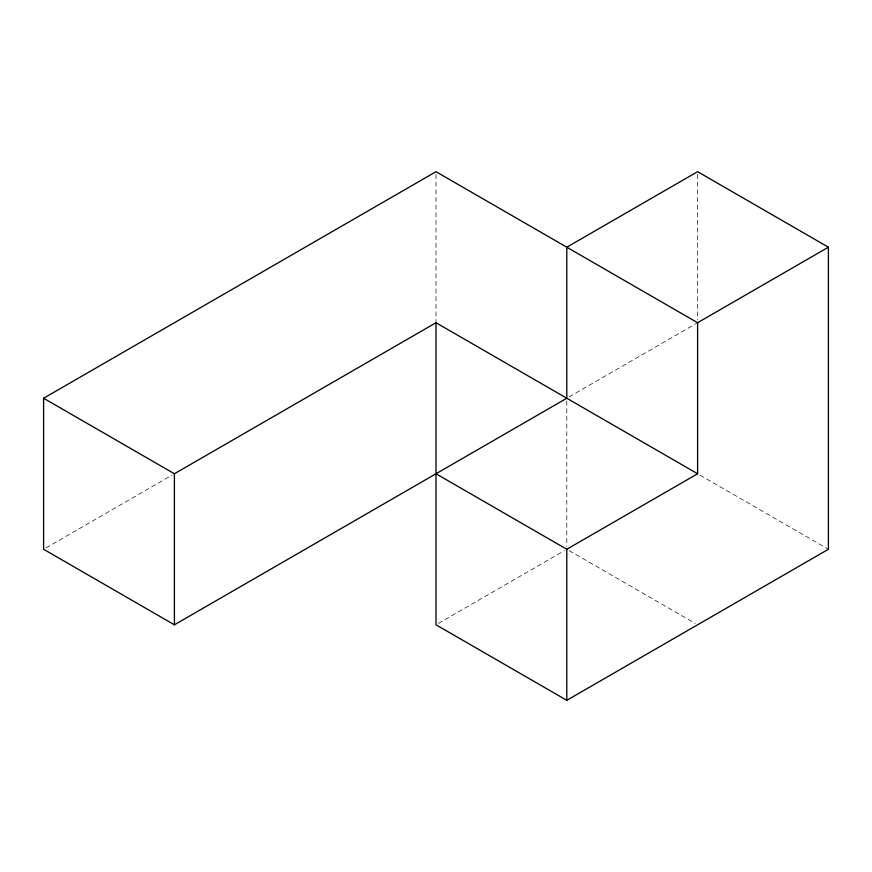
<?xml version="1.0" encoding="UTF-8"?>
<svg xmlns="http://www.w3.org/2000/svg" width="872" height="872" viewBox="0 0 872 872"><rect width="100%" height="100%" fill="white"/><g stroke="black" fill="none" stroke-linecap="round" stroke-linejoin="round"><path stroke-width="0.65" stroke-dasharray="4.36 3.27" d="M45.954 547.921L172.046 475.12M569.154 396.88L696.423 323.403M438.354 623.436L564.446 550.635M699.954 475.12L828.4 549.273M569.154 550.635L695.246 623.436M697.6 174.411L697.6 320.002M566.8 400.967L566.8 546.559M436 174.411L436 321.365"/><path stroke-width="1.31" d="M43.6 398.242L436 171.697L697.6 322.727L828.4 247.201L828.4 549.273L566.8 700.314L436 624.799L436 322.727L174.4 473.758L43.6 398.242L43.6 549.273L174.4 624.799L566.8 398.242L566.8 247.201L697.6 171.686L828.4 247.201M436 473.758L566.8 549.273L697.6 473.758L697.6 322.727M436 322.727L697.6 473.758M566.8 549.273L566.8 700.314M174.4 473.758L174.4 624.799"/></g></svg>
